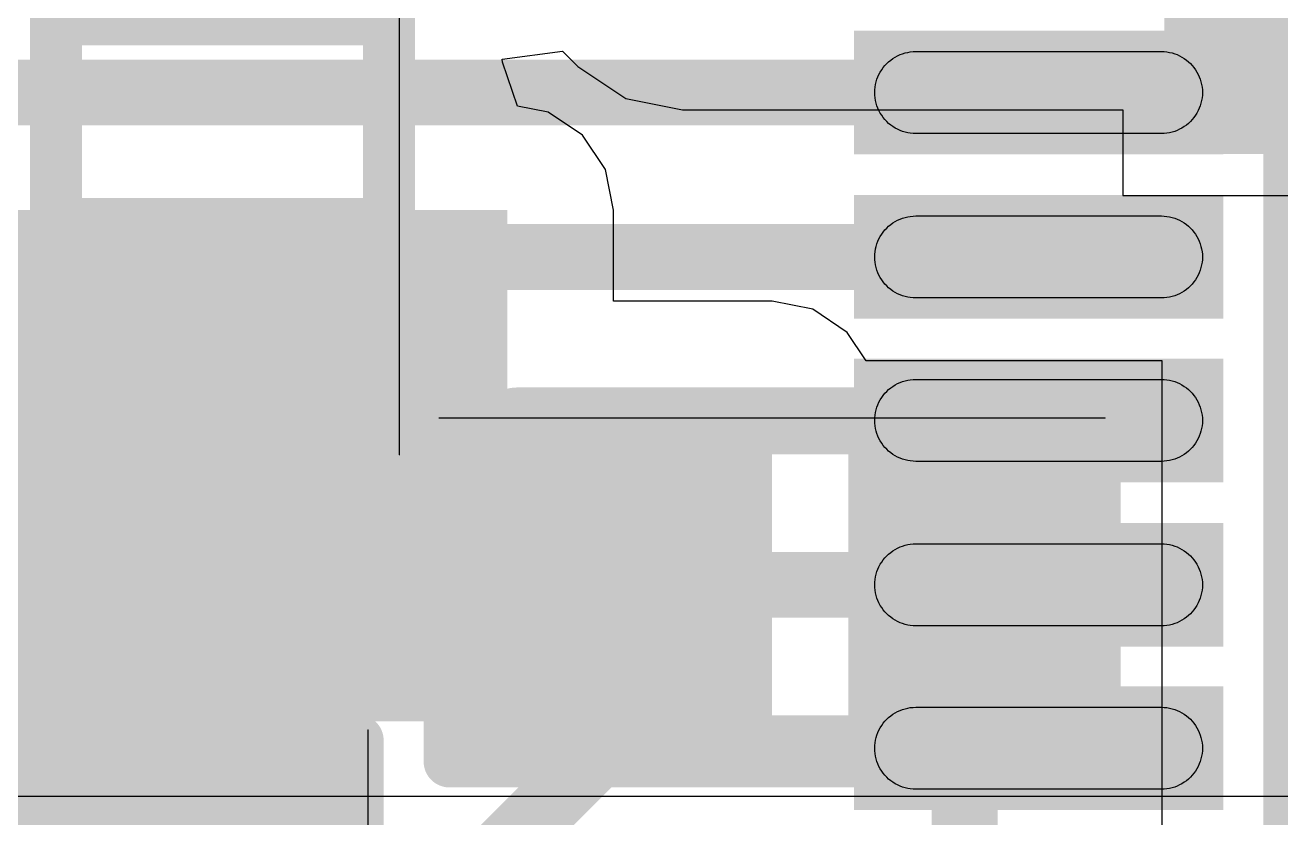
# Model space of a CAD drawing. Header units: inches. Extents: x 0 to 208, y 0 to 213.
# Drawn here: x 4.9383 to 5.059, y 3.2934 to 3.3695 of the extents above; entities that cross this region are included whole.
import ezdxf

# ---------------------------------------------------------------- set-up
doc = ezdxf.new("R2010")
doc.units = ezdxf.units.IN
doc.header["$MEASUREMENT"] = 0
for name, color, linetype in [('Bottom Layer', 5, 'Continuous'), ('Bottom Overlay', 54, 'Continuous'), ('Bottom Paste', 16, 'Continuous'), ('Bottom Solder', 6, 'Continuous'), ('L2_GND1', 16, 'Continuous'), ('Top Layer', 1, 'Continuous'), ('Top Overlay', 2, 'Continuous'), ('Top Paste', 8, 'Continuous'), ('Top Solder', 216, 'Continuous')]:
    doc.layers.add(name, color=color, linetype=linetype)

# ---------------------------------------------------------------- blocks, each defined once
blk = doc.blocks.new('WQFN_40_EP_5X5__B_404')
at = {"layer": 'Bottom Layer'}
for points in [[(-0.01184, -0.08265), (-0.00396, -0.08265), (-0.00396, -0.11415), (-0.01184, -0.11415)], [(0.00396, -0.08265), (0.01184, -0.08265), (0.01184, -0.11415), (0.00396, -0.11415)], [(0.01966, -0.08265), (0.02754, -0.08265), (0.02754, -0.11415), (0.01966, -0.11415)], [(0.03546, -0.08265), (0.04334, -0.08265), (0.04334, -0.11415), (0.03546, -0.11415)], [(0.05116, -0.08265), (0.05904, -0.08265), (0.05904, -0.11415), (0.05116, -0.11415)]]:
    blk.add_hatch(color=5, dxfattribs=at).paths.add_polyline_path(points)
at = {"layer": 'Bottom Solder'}
for points in [[(-0.0768, 0.0768), (0.0768, 0.0768), (0.0768, -0.0768), (-0.0768, -0.0768)], [(-0.01384, -0.08065), (-0.00196, -0.08065), (-0.00196, -0.11615), (-0.01384, -0.11615)], [(0.00196, -0.08065), (0.01384, -0.08065), (0.01384, -0.11615), (0.00196, -0.11615)], [(0.01766, -0.08065), (0.02954, -0.08065), (0.02954, -0.11615), (0.01766, -0.11615)], [(0.03346, -0.08065), (0.04534, -0.08065), (0.04534, -0.11615), (0.03346, -0.11615)], [(0.04916, -0.08065), (0.06104, -0.08065), (0.06104, -0.11615), (0.04916, -0.11615)]]:
    blk.add_hatch(color=6, dxfattribs=at).paths.add_polyline_path(points)
at = {"layer": 'Bottom Paste'}
for p, q in [((-0.01009, -0.08332), (-0.00987, -0.08318)), ((-0.00987, -0.08318), (-0.00964, -0.08306)), ((-0.00964, -0.08306), (-0.00941, -0.08295)), ((-0.00941, -0.08295), (-0.00917, -0.08286)), ((-0.00917, -0.08286), (-0.00892, -0.08279)), ((-0.00892, -0.08279), (-0.00867, -0.08273)), ((-0.00867, -0.08273), (-0.00841, -0.08269)), ((-0.00841, -0.08269), (-0.00816, -0.08266)), ((-0.00816, -0.08266), (-0.0079, -0.08265)), ((-0.0079, -0.08265), (-0.00764, -0.08266)), ((-0.00764, -0.08266), (-0.00739, -0.08269)), ((-0.00739, -0.08269), (-0.00713, -0.08273)), ((-0.00713, -0.08273), (-0.00688, -0.08279)), ((-0.00688, -0.08279), (-0.00663, -0.08286)), ((-0.00663, -0.08286), (-0.00639, -0.08295)), ((-0.00639, -0.08295), (-0.00616, -0.08306)), ((-0.00616, -0.08306), (-0.00593, -0.08318)), ((-0.00593, -0.08318), (-0.00571, -0.08332)), ((0.00571, -0.08332), (0.00593, -0.08318)), ((0.00593, -0.08318), (0.00616, -0.08306)), ((0.00616, -0.08306), (0.00639, -0.08295)), ((0.00639, -0.08295), (0.00663, -0.08286)), ((0.00663, -0.08286), (0.00688, -0.08279)), ((0.00688, -0.08279), (0.00713, -0.08273)), ((0.00713, -0.08273), (0.00739, -0.08269)), ((0.00739, -0.08269), (0.00764, -0.08266)), ((0.00764, -0.08266), (0.0079, -0.08265)), ((0.0079, -0.08265), (0.00816, -0.08266)), ((0.00816, -0.08266), (0.00841, -0.08269)), ((0.00841, -0.08269), (0.00867, -0.08273)), ((0.00867, -0.08273), (0.00892, -0.08279)), ((0.00892, -0.08279), (0.00917, -0.08286)), ((0.00917, -0.08286), (0.00941, -0.08295)), ((0.00941, -0.08295), (0.00964, -0.08306)), ((0.00964, -0.08306), (0.00987, -0.08318)), ((0.00987, -0.08318), (0.01009, -0.08332)), ((0.02141, -0.08332), (0.02163, -0.08318)), ((0.02163, -0.08318), (0.02186, -0.08306)), ((0.02186, -0.08306), (0.02209, -0.08295)), ((0.02209, -0.08295), (0.02233, -0.08286)), ((0.02233, -0.08286), (0.02258, -0.08279)), ((0.02258, -0.08279), (0.02283, -0.08273)), ((0.02283, -0.08273), (0.02309, -0.08269)), ((0.02309, -0.08269), (0.02334, -0.08266)), ((0.02334, -0.08266), (0.0236, -0.08265)), ((0.0236, -0.08265), (0.02386, -0.08266)), ((0.02386, -0.08266), (0.02411, -0.08269)), ((0.02411, -0.08269), (0.02437, -0.08273)), ((0.02437, -0.08273), (0.02462, -0.08279)), ((0.02462, -0.08279), (0.02487, -0.08286)), ((0.02487, -0.08286), (0.02511, -0.08295)), ((0.02511, -0.08295), (0.02534, -0.08306)), ((0.02534, -0.08306), (0.02557, -0.08318)), ((0.02557, -0.08318), (0.02579, -0.08332)), ((0.03721, -0.08332), (0.03743, -0.08318)), ((0.03743, -0.08318), (0.03766, -0.08306)), ((0.03766, -0.08306), (0.03789, -0.08295)), ((0.03789, -0.08295), (0.03813, -0.08286)), ((0.03813, -0.08286), (0.03838, -0.08279)), ((0.03838, -0.08279), (0.03863, -0.08273)), ((0.03863, -0.08273), (0.03889, -0.08269)), ((0.03889, -0.08269), (0.03914, -0.08266)), ((0.03914, -0.08266), (0.0394, -0.08265)), ((0.0394, -0.08265), (0.03966, -0.08266)), ((0.03966, -0.08266), (0.03991, -0.08269)), ((0.03991, -0.08269), (0.04017, -0.08273)), ((0.04017, -0.08273), (0.04042, -0.08279)), ((0.04042, -0.08279), (0.04067, -0.08286)), ((0.04067, -0.08286), (0.04091, -0.08295)), ((0.04091, -0.08295), (0.04114, -0.08306)), ((0.04114, -0.08306), (0.04137, -0.08318)), ((0.04137, -0.08318), (0.04159, -0.08332)), ((0.05291, -0.08332), (0.05313, -0.08318)), ((0.05313, -0.08318), (0.05336, -0.08306)), ((0.05336, -0.08306), (0.05359, -0.08295)), ((0.05359, -0.08295), (0.05383, -0.08286)), ((0.05383, -0.08286), (0.05408, -0.08279)), ((0.05408, -0.08279), (0.05433, -0.08273)), ((0.05433, -0.08273), (0.05459, -0.08269)), ((0.05459, -0.08269), (0.05484, -0.08266)), ((0.05484, -0.08266), (0.0551, -0.08265)), ((0.0551, -0.08265), (0.05536, -0.08266)), ((0.05536, -0.08266), (0.05561, -0.08269)), ((0.05561, -0.08269), (0.05587, -0.08273)), ((0.05587, -0.08273), (0.05612, -0.08279)), ((0.05612, -0.08279), (0.05637, -0.08286)), ((0.05637, -0.08286), (0.05661, -0.08295)), ((0.05661, -0.08295), (0.05684, -0.08306)), ((0.05684, -0.08306), (0.05707, -0.08318)), ((0.05707, -0.08318), (0.05729, -0.08332)), ((-0.01131, -0.08462), (-0.01117, -0.0844)), ((-0.01117, -0.0844), (-0.01102, -0.08419)), ((-0.01102, -0.08419), (-0.01086, -0.08399)), ((-0.01086, -0.08399), (-0.01068, -0.08381)), ((-0.01068, -0.08381), (-0.0105, -0.08363)), ((-0.0105, -0.08363), (-0.0103, -0.08347)), ((-0.0103, -0.08347), (-0.01009, -0.08332)), ((-0.00571, -0.08332), (-0.0055, -0.08347)), ((-0.0055, -0.08347), (-0.0053, -0.08363)), ((-0.0053, -0.08363), (-0.00512, -0.08381)), ((-0.00512, -0.08381), (-0.00494, -0.08399)), ((-0.00494, -0.08399), (-0.00478, -0.08419)), ((-0.00478, -0.08419), (-0.00463, -0.0844)), ((-0.00463, -0.0844), (-0.00449, -0.08462)), ((0.00449, -0.08462), (0.00463, -0.0844)), ((0.00463, -0.0844), (0.00478, -0.08419)), ((0.00478, -0.08419), (0.00494, -0.08399)), ((0.00494, -0.08399), (0.00512, -0.08381)), ((0.00512, -0.08381), (0.0053, -0.08363)), ((0.0053, -0.08363), (0.0055, -0.08347)), ((0.0055, -0.08347), (0.00571, -0.08332)), ((0.01009, -0.08332), (0.0103, -0.08347)), ((0.0103, -0.08347), (0.0105, -0.08363)), ((0.0105, -0.08363), (0.01068, -0.08381)), ((0.01068, -0.08381), (0.01086, -0.08399)), ((0.01086, -0.08399), (0.01102, -0.08419)), ((0.01102, -0.08419), (0.01117, -0.0844)), ((0.01117, -0.0844), (0.01131, -0.08462)), ((0.02019, -0.08462), (0.02033, -0.0844)), ((0.02033, -0.0844), (0.02048, -0.08419)), ((0.02048, -0.08419), (0.02064, -0.08399)), ((0.02064, -0.08399), (0.02082, -0.08381)), ((0.02082, -0.08381), (0.021, -0.08363)), ((0.021, -0.08363), (0.0212, -0.08347)), ((0.0212, -0.08347), (0.02141, -0.08332)), ((0.02579, -0.08332), (0.026, -0.08347)), ((0.026, -0.08347), (0.0262, -0.08363)), ((0.0262, -0.08363), (0.02638, -0.08381)), ((0.02638, -0.08381), (0.02656, -0.08399)), ((0.02656, -0.08399), (0.02672, -0.08419)), ((0.02672, -0.08419), (0.02687, -0.0844)), ((0.02687, -0.0844), (0.02701, -0.08462)), ((0.03599, -0.08462), (0.03613, -0.0844)), ((0.03613, -0.0844), (0.03628, -0.08419)), ((0.03628, -0.08419), (0.03644, -0.08399)), ((0.03644, -0.08399), (0.03662, -0.08381)), ((0.03662, -0.08381), (0.0368, -0.08363)), ((0.0368, -0.08363), (0.037, -0.08347)), ((0.037, -0.08347), (0.03721, -0.08332)), ((0.04159, -0.08332), (0.0418, -0.08347)), ((0.0418, -0.08347), (0.042, -0.08363)), ((0.042, -0.08363), (0.04218, -0.08381)), ((0.04218, -0.08381), (0.04236, -0.08399)), ((0.04236, -0.08399), (0.04252, -0.08419)), ((0.04252, -0.08419), (0.04267, -0.0844)), ((0.04267, -0.0844), (0.04281, -0.08462)), ((0.05169, -0.08462), (0.05183, -0.0844)), ((0.05183, -0.0844), (0.05198, -0.08419)), ((0.05198, -0.08419), (0.05214, -0.08399)), ((0.05214, -0.08399), (0.05232, -0.08381)), ((0.05232, -0.08381), (0.0525, -0.08363)), ((0.0525, -0.08363), (0.0527, -0.08347)), ((0.0527, -0.08347), (0.05291, -0.08332)), ((0.05729, -0.08332), (0.0575, -0.08347)), ((0.0575, -0.08347), (0.0577, -0.08363)), ((0.0577, -0.08363), (0.05788, -0.08381)), ((0.05788, -0.08381), (0.05806, -0.08399)), ((0.05806, -0.08399), (0.05822, -0.08419)), ((0.05822, -0.08419), (0.05837, -0.0844)), ((0.05837, -0.0844), (0.05851, -0.08462)), ((-0.01176, -0.08582), (-0.0117, -0.08557)), ((-0.0117, -0.08557), (-0.01163, -0.08532)), ((-0.01163, -0.08532), (-0.01154, -0.08508)), ((-0.01154, -0.08508), (-0.01143, -0.08485)), ((-0.01143, -0.08485), (-0.01131, -0.08462)), ((-0.00449, -0.08462), (-0.00437, -0.08485)), ((-0.00437, -0.08485), (-0.00426, -0.08508)), ((-0.00426, -0.08508), (-0.00417, -0.08532)), ((-0.00417, -0.08532), (-0.0041, -0.08557)), ((-0.0041, -0.08557), (-0.00404, -0.08582)), ((0.00404, -0.08582), (0.0041, -0.08557)), ((0.0041, -0.08557), (0.00417, -0.08532)), ((0.00417, -0.08532), (0.00426, -0.08508)), ((0.00426, -0.08508), (0.00437, -0.08485)), ((0.00437, -0.08485), (0.00449, -0.08462)), ((0.01131, -0.08462), (0.01143, -0.08485)), ((0.01143, -0.08485), (0.01154, -0.08508)), ((0.01154, -0.08508), (0.01163, -0.08532)), ((0.01163, -0.08532), (0.0117, -0.08557)), ((0.0117, -0.08557), (0.01176, -0.08582)), ((0.01974, -0.08582), (0.0198, -0.08557)), ((0.0198, -0.08557), (0.01987, -0.08532)), ((0.01987, -0.08532), (0.01996, -0.08508)), ((0.01996, -0.08508), (0.02007, -0.08485)), ((0.02007, -0.08485), (0.02019, -0.08462)), ((0.02701, -0.08462), (0.02713, -0.08485)), ((0.02713, -0.08485), (0.02724, -0.08508)), ((0.02724, -0.08508), (0.02733, -0.08532)), ((0.02733, -0.08532), (0.0274, -0.08557)), ((0.0274, -0.08557), (0.02746, -0.08582)), ((0.03554, -0.08582), (0.0356, -0.08557)), ((0.0356, -0.08557), (0.03567, -0.08532)), ((0.03567, -0.08532), (0.03576, -0.08508)), ((0.03576, -0.08508), (0.03587, -0.08485)), ((0.03587, -0.08485), (0.03599, -0.08462)), ((0.04281, -0.08462), (0.04293, -0.08485)), ((0.04293, -0.08485), (0.04304, -0.08508)), ((0.04304, -0.08508), (0.04313, -0.08532)), ((0.04313, -0.08532), (0.0432, -0.08557)), ((0.0432, -0.08557), (0.04326, -0.08582)), ((0.05124, -0.08582), (0.0513, -0.08557)), ((0.0513, -0.08557), (0.05137, -0.08532)), ((0.05137, -0.08532), (0.05146, -0.08508)), ((0.05146, -0.08508), (0.05157, -0.08485)), ((0.05157, -0.08485), (0.05169, -0.08462)), ((0.05851, -0.08462), (0.05863, -0.08485)), ((0.05863, -0.08485), (0.05874, -0.08508)), ((0.05874, -0.08508), (0.05883, -0.08532)), ((0.05883, -0.08532), (0.0589, -0.08557)), ((0.0589, -0.08557), (0.05896, -0.08582)), ((-0.01184, -0.08659), (-0.01183, -0.08633)), ((-0.01184, -0.11021), (-0.01184, -0.08659)), ((-0.01183, -0.08633), (-0.0118, -0.08607)), ((-0.0118, -0.08607), (-0.01176, -0.08582)), ((-0.00404, -0.08582), (-0.004, -0.08607)), ((-0.004, -0.08607), (-0.004, -0.08607)), ((-0.004, -0.08607), (-0.00397, -0.08633)), ((-0.00397, -0.08633), (-0.00396, -0.08659)), ((-0.00396, -0.08659), (-0.00396, -0.11021)), ((0.00396, -0.08659), (0.00397, -0.08633)), ((0.00396, -0.11021), (0.00396, -0.08659)), ((0.00397, -0.08633), (0.004, -0.08607)), ((0.004, -0.08607), (0.00404, -0.08582)), ((0.01176, -0.08582), (0.0118, -0.08607)), ((0.0118, -0.08607), (0.01183, -0.08633)), ((0.01183, -0.08633), (0.01184, -0.08659)), ((0.01184, -0.08659), (0.01184, -0.11021)), ((0.01966, -0.08659), (0.01967, -0.08633)), ((0.01966, -0.11021), (0.01966, -0.08659)), ((0.01967, -0.08633), (0.0197, -0.08607)), ((0.0197, -0.08607), (0.01974, -0.08582)), ((0.02746, -0.08582), (0.0275, -0.08607)), ((0.0275, -0.08607), (0.0275, -0.08607)), ((0.0275, -0.08607), (0.02753, -0.08633)), ((0.02753, -0.08633), (0.02754, -0.08659)), ((0.02754, -0.08659), (0.02754, -0.11021)), ((0.03546, -0.08659), (0.03547, -0.08633)), ((0.03546, -0.11021), (0.03546, -0.08659)), ((0.03547, -0.08633), (0.0355, -0.08607)), ((0.0355, -0.08607), (0.03554, -0.08582)), ((0.04326, -0.08582), (0.0433, -0.08607)), ((0.0433, -0.08607), (0.04333, -0.08633)), ((0.04333, -0.08633), (0.04334, -0.08659)), ((0.04334, -0.08659), (0.04334, -0.11021)), ((0.05116, -0.08659), (0.05117, -0.08633)), ((0.05116, -0.11021), (0.05116, -0.08659)), ((0.05117, -0.08633), (0.0512, -0.08607)), ((0.0512, -0.08607), (0.05124, -0.08582)), ((0.05896, -0.08582), (0.059, -0.08607)), ((0.059, -0.08607), (0.059, -0.08607)), ((0.059, -0.08607), (0.05903, -0.08633)), ((0.05903, -0.08633), (0.05904, -0.08659)), ((0.05904, -0.08659), (0.05904, -0.11021)), ((-0.01183, -0.11047), (-0.01184, -0.11021)), ((-0.0118, -0.11073), (-0.01183, -0.11047)), ((-0.01176, -0.11098), (-0.0118, -0.11073)), ((-0.0117, -0.11123), (-0.01176, -0.11098)), ((-0.00404, -0.11098), (-0.0041, -0.11123)), ((-0.004, -0.11073), (-0.00404, -0.11098)), ((-0.00397, -0.11047), (-0.004, -0.11073)), ((-0.00396, -0.11021), (-0.00397, -0.11047)), ((0.00397, -0.11047), (0.00396, -0.11021)), ((0.004, -0.11073), (0.00397, -0.11047)), ((0.00404, -0.11098), (0.004, -0.11073)), ((0.0041, -0.11123), (0.00404, -0.11098)), ((0.01176, -0.11098), (0.0117, -0.11123)), ((0.0118, -0.11073), (0.01176, -0.11098)), ((0.01183, -0.11047), (0.0118, -0.11073)), ((0.01184, -0.11021), (0.01183, -0.11047)), ((0.01183, -0.11047), (0.01183, -0.11047)), ((0.01967, -0.11047), (0.01966, -0.11021)), ((0.0197, -0.11073), (0.01967, -0.11047)), ((0.01974, -0.11098), (0.0197, -0.11073)), ((0.0198, -0.11123), (0.01974, -0.11098)), ((0.02746, -0.11098), (0.0274, -0.11123)), ((0.0275, -0.11073), (0.02746, -0.11098)), ((0.02753, -0.11047), (0.0275, -0.11073)), ((0.02754, -0.11021), (0.02753, -0.11047)), ((0.03547, -0.11047), (0.03546, -0.11021)), ((0.0355, -0.11073), (0.03547, -0.11047)), ((0.03554, -0.11098), (0.0355, -0.11073)), ((0.0356, -0.11123), (0.03554, -0.11098)), ((0.04326, -0.11098), (0.0432, -0.11123)), ((0.0433, -0.11073), (0.04326, -0.11098)), ((0.04333, -0.11047), (0.0433, -0.11073)), ((0.04334, -0.11021), (0.04333, -0.11047)), ((0.04333, -0.11047), (0.04333, -0.11047)), ((0.05117, -0.11047), (0.05116, -0.11021)), ((0.0512, -0.11073), (0.05117, -0.11047)), ((0.05124, -0.11098), (0.0512, -0.11073)), ((0.0513, -0.11123), (0.05124, -0.11098)), ((0.05896, -0.11098), (0.0589, -0.11123)), ((0.059, -0.11073), (0.05896, -0.11098)), ((0.05903, -0.11047), (0.059, -0.11073)), ((0.05904, -0.11021), (0.05903, -0.11047)), ((-0.01163, -0.11148), (-0.0117, -0.11123)), ((-0.01154, -0.11172), (-0.01163, -0.11148)), ((-0.01143, -0.11195), (-0.01154, -0.11172)), ((-0.01131, -0.11218), (-0.01143, -0.11195)), ((-0.01117, -0.1124), (-0.01131, -0.11218)), ((-0.00449, -0.11218), (-0.00463, -0.1124)), ((-0.00437, -0.11195), (-0.00449, -0.11218)), ((-0.00426, -0.11172), (-0.00437, -0.11195)), ((-0.00417, -0.11148), (-0.00426, -0.11172)), ((-0.0041, -0.11123), (-0.00417, -0.11148)), ((0.00417, -0.11148), (0.0041, -0.11123)), ((0.00426, -0.11172), (0.00417, -0.11148)), ((0.00437, -0.11195), (0.00426, -0.11172)), ((0.00449, -0.11218), (0.00437, -0.11195)), ((0.00463, -0.1124), (0.00449, -0.11218)), ((0.01131, -0.11218), (0.01117, -0.1124)), ((0.01143, -0.11195), (0.01131, -0.11218)), ((0.01154, -0.11172), (0.01143, -0.11195)), ((0.01163, -0.11148), (0.01154, -0.11172)), ((0.0117, -0.11123), (0.01163, -0.11148)), ((0.01987, -0.11148), (0.0198, -0.11123)), ((0.01996, -0.11172), (0.01987, -0.11148)), ((0.02007, -0.11195), (0.01996, -0.11172)), ((0.02019, -0.11218), (0.02007, -0.11195)), ((0.02033, -0.1124), (0.02019, -0.11218)), ((0.02701, -0.11218), (0.02687, -0.1124)), ((0.02713, -0.11195), (0.02701, -0.11218)), ((0.02724, -0.11172), (0.02713, -0.11195)), ((0.02733, -0.11148), (0.02724, -0.11172)), ((0.0274, -0.11123), (0.02733, -0.11148)), ((0.03567, -0.11148), (0.0356, -0.11123)), ((0.03576, -0.11172), (0.03567, -0.11148)), ((0.03587, -0.11195), (0.03576, -0.11172)), ((0.03599, -0.11218), (0.03587, -0.11195)), ((0.03613, -0.1124), (0.03599, -0.11218)), ((0.04281, -0.11218), (0.04267, -0.1124)), ((0.04293, -0.11195), (0.04281, -0.11218)), ((0.04304, -0.11172), (0.04293, -0.11195)), ((0.04313, -0.11148), (0.04304, -0.11172)), ((0.0432, -0.11123), (0.04313, -0.11148)), ((0.05137, -0.11148), (0.0513, -0.11123)), ((0.05146, -0.11172), (0.05137, -0.11148)), ((0.05157, -0.11195), (0.05146, -0.11172)), ((0.05169, -0.11218), (0.05157, -0.11195)), ((0.05183, -0.1124), (0.05169, -0.11218)), ((0.05851, -0.11218), (0.05837, -0.1124)), ((0.05863, -0.11195), (0.05851, -0.11218)), ((0.05874, -0.11172), (0.05863, -0.11195)), ((0.05883, -0.11148), (0.05874, -0.11172)), ((0.0589, -0.11123), (0.05883, -0.11148)), ((-0.01102, -0.11261), (-0.01117, -0.1124)), ((-0.01086, -0.11281), (-0.01102, -0.11261)), ((-0.01068, -0.11299), (-0.01086, -0.11281)), ((-0.0105, -0.11317), (-0.01068, -0.11299)), ((-0.0103, -0.11333), (-0.0105, -0.11317)), ((-0.01009, -0.11348), (-0.0103, -0.11333)), ((-0.0055, -0.11333), (-0.00571, -0.11348)), ((-0.0053, -0.11317), (-0.0055, -0.11333)), ((-0.00512, -0.11299), (-0.0053, -0.11317)), ((-0.00494, -0.11281), (-0.00512, -0.11299)), ((-0.00478, -0.11261), (-0.00494, -0.11281)), ((-0.00463, -0.1124), (-0.00478, -0.11261)), ((0.00478, -0.11261), (0.00463, -0.1124)), ((0.00494, -0.11281), (0.00478, -0.11261)), ((0.00512, -0.11299), (0.00494, -0.11281)), ((0.0053, -0.11317), (0.00512, -0.11299)), ((0.0055, -0.11333), (0.0053, -0.11317)), ((0.00571, -0.11348), (0.0055, -0.11333)), ((0.0103, -0.11333), (0.01009, -0.11348)), ((0.0105, -0.11317), (0.0103, -0.11333)), ((0.01068, -0.11299), (0.0105, -0.11317)), ((0.01086, -0.11281), (0.01068, -0.11299)), ((0.01102, -0.11261), (0.01086, -0.11281)), ((0.01117, -0.1124), (0.01102, -0.11261)), ((0.02048, -0.11261), (0.02033, -0.1124)), ((0.02064, -0.11281), (0.02048, -0.11261)), ((0.02082, -0.11299), (0.02064, -0.11281)), ((0.021, -0.11317), (0.02082, -0.11299)), ((0.0212, -0.11333), (0.021, -0.11317)), ((0.02141, -0.11348), (0.0212, -0.11333)), ((0.026, -0.11333), (0.02579, -0.11348)), ((0.0262, -0.11317), (0.026, -0.11333)), ((0.02638, -0.11299), (0.0262, -0.11317)), ((0.02656, -0.11281), (0.02638, -0.11299)), ((0.02672, -0.11261), (0.02656, -0.11281)), ((0.02687, -0.1124), (0.02672, -0.11261)), ((0.03628, -0.11261), (0.03613, -0.1124)), ((0.03644, -0.11281), (0.03628, -0.11261)), ((0.03662, -0.11299), (0.03644, -0.11281)), ((0.0368, -0.11317), (0.03662, -0.11299)), ((0.037, -0.11333), (0.0368, -0.11317)), ((0.03721, -0.11348), (0.037, -0.11333)), ((0.0418, -0.11333), (0.04159, -0.11348)), ((0.042, -0.11317), (0.0418, -0.11333)), ((0.04218, -0.11299), (0.042, -0.11317)), ((0.04236, -0.11281), (0.04218, -0.11299)), ((0.04252, -0.11261), (0.04236, -0.11281)), ((0.04267, -0.1124), (0.04252, -0.11261)), ((0.05198, -0.11261), (0.05183, -0.1124)), ((0.05214, -0.11281), (0.05198, -0.11261)), ((0.05232, -0.11299), (0.05214, -0.11281)), ((0.0525, -0.11317), (0.05232, -0.11299)), ((0.0527, -0.11333), (0.0525, -0.11317)), ((0.05291, -0.11348), (0.0527, -0.11333)), ((0.0575, -0.11333), (0.05729, -0.11348)), ((0.0577, -0.11317), (0.0575, -0.11333)), ((0.05788, -0.11299), (0.0577, -0.11317)), ((0.05806, -0.11281), (0.05788, -0.11299)), ((0.05822, -0.11261), (0.05806, -0.11281)), ((0.05837, -0.1124), (0.05822, -0.11261)), ((-0.00987, -0.11362), (-0.01009, -0.11348)), ((-0.00964, -0.11374), (-0.00987, -0.11362)), ((-0.00941, -0.11385), (-0.00964, -0.11374)), ((-0.00917, -0.11394), (-0.00941, -0.11385)), ((-0.00892, -0.11401), (-0.00917, -0.11394)), ((-0.00867, -0.11407), (-0.00892, -0.11401)), ((-0.00841, -0.11411), (-0.00867, -0.11407)), ((-0.00816, -0.11414), (-0.00841, -0.11411)), ((-0.0079, -0.11415), (-0.00816, -0.11414)), ((-0.00764, -0.11414), (-0.0079, -0.11415)), ((-0.00739, -0.11411), (-0.00764, -0.11414)), ((-0.00713, -0.11407), (-0.00739, -0.11411)), ((-0.00688, -0.11401), (-0.00713, -0.11407)), ((-0.00663, -0.11394), (-0.00688, -0.11401)), ((-0.00639, -0.11385), (-0.00663, -0.11394)), ((-0.00616, -0.11374), (-0.00639, -0.11385)), ((-0.00593, -0.11362), (-0.00616, -0.11374)), ((-0.00571, -0.11348), (-0.00593, -0.11362)), ((0.00593, -0.11362), (0.00571, -0.11348)), ((0.00616, -0.11374), (0.00593, -0.11362)), ((0.00639, -0.11385), (0.00616, -0.11374)), ((0.00663, -0.11394), (0.00639, -0.11385)), ((0.00688, -0.11401), (0.00663, -0.11394)), ((0.00713, -0.11407), (0.00688, -0.11401)), ((0.00739, -0.11411), (0.00713, -0.11407)), ((0.00764, -0.11414), (0.00739, -0.11411)), ((0.0079, -0.11415), (0.00764, -0.11414)), ((0.00816, -0.11414), (0.0079, -0.11415)), ((0.00841, -0.11411), (0.00816, -0.11414)), ((0.00867, -0.11407), (0.00841, -0.11411)), ((0.00892, -0.11401), (0.00867, -0.11407)), ((0.00917, -0.11394), (0.00892, -0.11401)), ((0.00941, -0.11385), (0.00917, -0.11394)), ((0.00964, -0.11374), (0.00941, -0.11385)), ((0.00987, -0.11362), (0.00964, -0.11374)), ((0.01009, -0.11348), (0.00987, -0.11362)), ((0.02163, -0.11362), (0.02141, -0.11348)), ((0.02186, -0.11374), (0.02163, -0.11362)), ((0.02209, -0.11385), (0.02186, -0.11374)), ((0.02233, -0.11394), (0.02209, -0.11385)), ((0.02258, -0.11401), (0.02233, -0.11394)), ((0.02283, -0.11407), (0.02258, -0.11401)), ((0.02309, -0.11411), (0.02283, -0.11407)), ((0.02334, -0.11414), (0.02309, -0.11411)), ((0.0236, -0.11415), (0.02334, -0.11414)), ((0.02386, -0.11414), (0.0236, -0.11415)), ((0.02411, -0.11411), (0.02386, -0.11414)), ((0.02437, -0.11407), (0.02411, -0.11411)), ((0.02462, -0.11401), (0.02437, -0.11407)), ((0.02487, -0.11394), (0.02462, -0.11401)), ((0.02511, -0.11385), (0.02487, -0.11394)), ((0.02534, -0.11374), (0.02511, -0.11385)), ((0.02557, -0.11362), (0.02534, -0.11374)), ((0.02579, -0.11348), (0.02557, -0.11362)), ((0.03743, -0.11362), (0.03721, -0.11348)), ((0.03766, -0.11374), (0.03743, -0.11362)), ((0.03789, -0.11385), (0.03766, -0.11374)), ((0.03813, -0.11394), (0.03789, -0.11385)), ((0.03838, -0.11401), (0.03813, -0.11394)), ((0.03863, -0.11407), (0.03838, -0.11401)), ((0.03889, -0.11411), (0.03863, -0.11407)), ((0.03914, -0.11414), (0.03889, -0.11411)), ((0.0394, -0.11415), (0.03914, -0.11414)), ((0.03966, -0.11414), (0.0394, -0.11415)), ((0.03991, -0.11411), (0.03966, -0.11414)), ((0.04017, -0.11407), (0.03991, -0.11411)), ((0.04042, -0.11401), (0.04017, -0.11407)), ((0.04067, -0.11394), (0.04042, -0.11401)), ((0.04091, -0.11385), (0.04067, -0.11394)), ((0.04114, -0.11374), (0.04091, -0.11385)), ((0.04137, -0.11362), (0.04114, -0.11374)), ((0.04159, -0.11348), (0.04137, -0.11362)), ((0.05313, -0.11362), (0.05291, -0.11348)), ((0.05336, -0.11374), (0.05313, -0.11362)), ((0.05359, -0.11385), (0.05336, -0.11374)), ((0.05383, -0.11394), (0.05359, -0.11385)), ((0.05408, -0.11401), (0.05383, -0.11394)), ((0.05433, -0.11407), (0.05408, -0.11401)), ((0.05459, -0.11411), (0.05433, -0.11407)), ((0.05484, -0.11414), (0.05459, -0.11411)), ((0.0551, -0.11415), (0.05484, -0.11414)), ((0.05536, -0.11414), (0.0551, -0.11415)), ((0.05561, -0.11411), (0.05536, -0.11414)), ((0.05587, -0.11407), (0.05561, -0.11411)), ((0.05612, -0.11401), (0.05587, -0.11407)), ((0.05637, -0.11394), (0.05612, -0.11401)), ((0.05661, -0.11385), (0.05637, -0.11394)), ((0.05684, -0.11374), (0.05661, -0.11385)), ((0.05707, -0.11362), (0.05684, -0.11374)), ((0.05729, -0.11348), (0.05707, -0.11362))]:
    blk.add_line(p, q, dxfattribs=at)
blk = doc.blocks.new('RES_0402_B_425')
at = {"layer": 'Bottom Layer'}
for points in [[(-0.0095, 0.0125), (-0.0095, -0.0125), (-0.0275, -0.0125), (-0.0275, 0.0125)], [(0.0275, 0.0125), (0.0275, -0.0125), (0.0095, -0.0125), (0.0095, 0.0125)]]:
    blk.add_hatch(color=5, dxfattribs=at).paths.add_polyline_path(points)
at = {"layer": 'Bottom Paste'}
for points in [[(-0.0095, 0.0125), (-0.0095, -0.0125), (-0.0275, -0.0125), (-0.0275, 0.0125)], [(0.0275, 0.0125), (0.0275, -0.0125), (0.0095, -0.0125), (0.0095, 0.0125)]]:
    blk.add_hatch(color=16, dxfattribs=at).paths.add_polyline_path(points)
at = {"layer": 'Bottom Solder'}
for points in [[(-0.00733, 0.01466), (-0.00733, -0.01467), (-0.02966, -0.01467), (-0.02966, 0.01466)], [(0.02967, 0.01466), (0.02967, -0.01467), (0.00734, -0.01467), (0.00734, 0.01466)]]:
    blk.add_hatch(color=6, dxfattribs=at).paths.add_polyline_path(points)
at = {"layer": 'Bottom Overlay'}
for points in [[(-0.031, -0.016, 0.005, 0.005, 0), (-0.031, 0.016, 0.005, 0.005, 0)], [(0.031, 0.016, 0.005, 0.005, 0), (-0.031, 0.016, 0.005, 0.005, 0)], [(0.031, -0.016, 0.005, 0.005, 0), (0.031, 0.016, 0.005, 0.005, 0)], [(0.032, 0.017, 0.000127, 0.000127, 0), (-0.032, 0.017, 0.000127, 0.000127, 0)], [(0.031, -0.016, 0.005, 0.005, 0), (-0.031, -0.016, 0.005, 0.005, 0)]]:
    blk.add_lwpolyline(points, format="xyseb", dxfattribs=at)
for points in [[(-0.03225, 0.016, 0.0025, 0.0025, 1), (-0.02975, 0.016, 0.0025, 0.0025, 1)], [(-0.03225, 0.016, 0.0025, 0.0025, 1), (-0.02975, 0.016, 0.0025, 0.0025, 1)], [(0.02975, 0.016, 0.0025, 0.0025, 1), (0.03225, 0.016, 0.0025, 0.0025, 1)], [(0.02975, 0.016, 0.0025, 0.0025, 1), (0.03225, 0.016, 0.0025, 0.0025, 1)], [(-0.03203, 0.017, 0.0000635, 0.0000635, 1), (-0.03197, 0.017, 0.0000635, 0.0000635, 1)], [(0.03197, 0.017, 0.0000635, 0.0000635, 1), (0.03203, 0.017, 0.0000635, 0.0000635, 1)], [(-0.03225, -0.016, 0.0025, 0.0025, 1), (-0.02975, -0.016, 0.0025, 0.0025, 1)], [(-0.03225, -0.016, 0.0025, 0.0025, 1), (-0.02975, -0.016, 0.0025, 0.0025, 1)], [(0.02975, -0.016, 0.0025, 0.0025, 1), (0.03225, -0.016, 0.0025, 0.0025, 1)], [(0.02975, -0.016, 0.0025, 0.0025, 1), (0.03225, -0.016, 0.0025, 0.0025, 1)]]:
    blk.add_lwpolyline(points, format="xyseb", close=True, dxfattribs=at)
blk = doc.blocks.new('RES_0402_428')
at = {"layer": 'Top Layer'}
for points in [[(-0.0275, -0.0125), (-0.0275, 0.0125), (-0.0095, 0.0125), (-0.0095, -0.0125)], [(0.0095, -0.0125), (0.0095, 0.0125), (0.0275, 0.0125), (0.0275, -0.0125)]]:
    blk.add_hatch(color=1, dxfattribs=at).paths.add_polyline_path(points)
at = {"layer": 'Top Paste'}
for points in [[(-0.0275, -0.0125), (-0.0275, 0.0125), (-0.0095, 0.0125), (-0.0095, -0.0125)], [(0.0095, -0.0125), (0.0095, 0.0125), (0.0275, 0.0125), (0.0275, -0.0125)]]:
    blk.add_hatch(color=8, dxfattribs=at).paths.add_polyline_path(points)
at = {"layer": 'Top Solder'}
for points in [[(-0.02967, -0.01467), (-0.02967, 0.01467), (-0.00733, 0.01467), (-0.00733, -0.01467)], [(0.00733, -0.01467), (0.00733, 0.01467), (0.02967, 0.01467), (0.02967, -0.01467)]]:
    blk.add_hatch(color=216, dxfattribs=at).paths.add_polyline_path(points)
at = {"layer": 'Top Overlay'}
for points in [[(-0.031, 0.016, 0.005, 0.005, 0), (-0.031, -0.016, 0.005, 0.005, 0)], [(-0.031, 0.016, 0.005, 0.005, 0), (0.031, 0.016, 0.005, 0.005, 0)], [(0.031, 0.016, 0.005, 0.005, 0), (0.031, -0.016, 0.005, 0.005, 0)], [(-0.031, -0.016, 0.005, 0.005, 0), (0.031, -0.016, 0.005, 0.005, 0)], [(-0.032, -0.017, 0.000127, 0.000127, 0), (0.032, -0.017, 0.000127, 0.000127, 0)]]:
    blk.add_lwpolyline(points, format="xyseb", dxfattribs=at)
for points in [[(-0.03225, 0.016, 0.0025, 0.0025, 1), (-0.02975, 0.016, 0.0025, 0.0025, 1)], [(-0.03225, 0.016, 0.0025, 0.0025, 1), (-0.02975, 0.016, 0.0025, 0.0025, 1)], [(0.02975, 0.016, 0.0025, 0.0025, 1), (0.03225, 0.016, 0.0025, 0.0025, 1)], [(0.02975, 0.016, 0.0025, 0.0025, 1), (0.03225, 0.016, 0.0025, 0.0025, 1)], [(-0.03225, -0.016, 0.0025, 0.0025, 1), (-0.02975, -0.016, 0.0025, 0.0025, 1)], [(-0.03225, -0.016, 0.0025, 0.0025, 1), (-0.02975, -0.016, 0.0025, 0.0025, 1)], [(0.02975, -0.016, 0.0025, 0.0025, 1), (0.03225, -0.016, 0.0025, 0.0025, 1)], [(0.02975, -0.016, 0.0025, 0.0025, 1), (0.03225, -0.016, 0.0025, 0.0025, 1)], [(-0.03203, -0.017, 0.0000635, 0.0000635, 1), (-0.03197, -0.017, 0.0000635, 0.0000635, 1)], [(0.03197, -0.017, 0.0000635, 0.0000635, 1), (0.03203, -0.017, 0.0000635, 0.0000635, 1)]]:
    blk.add_lwpolyline(points, format="xyseb", close=True, dxfattribs=at)
blk = doc.blocks.new('RES_0402_435')
at = {"layer": 'Top Layer'}
for points in [[(-0.0275, -0.0125), (-0.0275, 0.0125), (-0.0095, 0.0125), (-0.0095, -0.0125)], [(0.0095, -0.0125), (0.0095, 0.0125), (0.0275, 0.0125), (0.0275, -0.0125)]]:
    blk.add_hatch(color=1, dxfattribs=at).paths.add_polyline_path(points)
at = {"layer": 'Top Paste'}
for points in [[(-0.0275, -0.0125), (-0.0275, 0.0125), (-0.0095, 0.0125), (-0.0095, -0.0125)], [(0.0095, -0.0125), (0.0095, 0.0125), (0.0275, 0.0125), (0.0275, -0.0125)]]:
    blk.add_hatch(color=8, dxfattribs=at).paths.add_polyline_path(points)
at = {"layer": 'Top Solder'}
for points in [[(-0.02967, -0.01467), (-0.02967, 0.01467), (-0.00733, 0.01467), (-0.00733, -0.01467)], [(0.00733, -0.01467), (0.00733, 0.01467), (0.02967, 0.01467), (0.02967, -0.01467)]]:
    blk.add_hatch(color=216, dxfattribs=at).paths.add_polyline_path(points)
at = {"layer": 'Top Overlay'}
for points in [[(-0.031, 0.016, 0.005, 0.005, 0), (-0.031, -0.016, 0.005, 0.005, 0)], [(0.031, 0.016, 0.005, 0.005, 0), (-0.031, 0.016, 0.005, 0.005, 0)], [(0.031, 0.016, 0.005, 0.005, 0), (0.031, -0.016, 0.005, 0.005, 0)], [(0.031, -0.016, 0.005, 0.005, 0), (-0.031, -0.016, 0.005, 0.005, 0)], [(0.032, -0.017, 0.000127, 0.000127, 0), (-0.032, -0.017, 0.000127, 0.000127, 0)]]:
    blk.add_lwpolyline(points, format="xyseb", dxfattribs=at)
for points in [[(-0.03225, 0.016, 0.0025, 0.0025, 1), (-0.02975, 0.016, 0.0025, 0.0025, 1)], [(-0.03225, 0.016, 0.0025, 0.0025, 1), (-0.02975, 0.016, 0.0025, 0.0025, 1)], [(0.02975, 0.016, 0.0025, 0.0025, 1), (0.03225, 0.016, 0.0025, 0.0025, 1)], [(0.02975, 0.016, 0.0025, 0.0025, 1), (0.03225, 0.016, 0.0025, 0.0025, 1)], [(-0.03225, -0.016, 0.0025, 0.0025, 1), (-0.02975, -0.016, 0.0025, 0.0025, 1)], [(-0.03225, -0.016, 0.0025, 0.0025, 1), (-0.02975, -0.016, 0.0025, 0.0025, 1)], [(0.02975, -0.016, 0.0025, 0.0025, 1), (0.03225, -0.016, 0.0025, 0.0025, 1)], [(0.02975, -0.016, 0.0025, 0.0025, 1), (0.03225, -0.016, 0.0025, 0.0025, 1)], [(-0.03203, -0.017, 0.0000635, 0.0000635, 1), (-0.03197, -0.017, 0.0000635, 0.0000635, 1)], [(0.03197, -0.017, 0.0000635, 0.0000635, 1), (0.03203, -0.017, 0.0000635, 0.0000635, 1)]]:
    blk.add_lwpolyline(points, format="xyseb", close=True, dxfattribs=at)
blk = doc.blocks.new('CAP_0402_573')
at = {"layer": 'Top Layer'}
for points in [[(-0.0275, -0.0125), (-0.0275, 0.0125), (-0.0095, 0.0125), (-0.0095, -0.0125)], [(0.0095, -0.0125), (0.0095, 0.0125), (0.0275, 0.0125), (0.0275, -0.0125)]]:
    blk.add_hatch(color=1, dxfattribs=at).paths.add_polyline_path(points)
at = {"layer": 'Top Paste'}
for points in [[(-0.0275, -0.0125), (-0.0275, 0.0125), (-0.0095, 0.0125), (-0.0095, -0.0125)], [(0.0095, -0.0125), (0.0095, 0.0125), (0.0275, 0.0125), (0.0275, -0.0125)]]:
    blk.add_hatch(color=8, dxfattribs=at).paths.add_polyline_path(points)
at = {"layer": 'Top Solder'}
for points in [[(-0.02986, -0.01486), (-0.02986, 0.01486), (-0.00714, 0.01486), (-0.00714, -0.01486)], [(0.00714, -0.01486), (0.00714, 0.01486), (0.02986, 0.01486), (0.02986, -0.01486)]]:
    blk.add_hatch(color=216, dxfattribs=at).paths.add_polyline_path(points)
at = {"layer": 'Top Overlay'}
for points in [[(-0.031, 0.016, 0.005, 0.005, 0), (-0.031, -0.016, 0.005, 0.005, 0)], [(-0.011, 0.016, 0.005, 0.005, 0), (-0.031, 0.016, 0.005, 0.005, 0)], [(0.031, 0.016, 0.005, 0.005, 0), (0.011, 0.016, 0.005, 0.005, 0)], [(0.031, 0.016, 0.005, 0.005, 0), (0.031, -0.016, 0.005, 0.005, 0)], [(-0.011, -0.016, 0.005, 0.005, 0), (-0.031, -0.016, 0.005, 0.005, 0)], [(0.031, -0.016, 0.005, 0.005, 0), (0.011, -0.016, 0.005, 0.005, 0)]]:
    blk.add_lwpolyline(points, format="xyseb", dxfattribs=at)
for points in [[(-0.03225, 0.016, 0.0025, 0.0025, 1), (-0.02975, 0.016, 0.0025, 0.0025, 1)], [(-0.03225, 0.016, 0.0025, 0.0025, 1), (-0.02975, 0.016, 0.0025, 0.0025, 1)], [(-0.01225, 0.016, 0.0025, 0.0025, 1), (-0.00975, 0.016, 0.0025, 0.0025, 1)], [(0.00975, 0.016, 0.0025, 0.0025, 1), (0.01225, 0.016, 0.0025, 0.0025, 1)], [(0.02975, 0.016, 0.0025, 0.0025, 1), (0.03225, 0.016, 0.0025, 0.0025, 1)], [(0.02975, 0.016, 0.0025, 0.0025, 1), (0.03225, 0.016, 0.0025, 0.0025, 1)], [(-0.03225, -0.016, 0.0025, 0.0025, 1), (-0.02975, -0.016, 0.0025, 0.0025, 1)], [(-0.03225, -0.016, 0.0025, 0.0025, 1), (-0.02975, -0.016, 0.0025, 0.0025, 1)], [(-0.01225, -0.016, 0.0025, 0.0025, 1), (-0.00975, -0.016, 0.0025, 0.0025, 1)], [(0.00975, -0.016, 0.0025, 0.0025, 1), (0.01225, -0.016, 0.0025, 0.0025, 1)], [(0.02975, -0.016, 0.0025, 0.0025, 1), (0.03225, -0.016, 0.0025, 0.0025, 1)], [(0.02975, -0.016, 0.0025, 0.0025, 1), (0.03225, -0.016, 0.0025, 0.0025, 1)]]:
    blk.add_lwpolyline(points, format="xyseb", close=True, dxfattribs=at)

msp = doc.modelspace()

# ---------------------------------------------------------------- hatches: boundary and pattern name
at = {"layer": 'Top Layer'}
for points in [[(4.84736, 3.30281), (4.98465, 3.30281), (4.98465, 3.35176), (4.84736, 3.35176)], [(4.97909, 3.30181), (5.01009, 3.30181), (5.01009, 3.33281), (4.97909, 3.33281)]]:
    msp.add_hatch(color=1, dxfattribs=at).paths.add_polyline_path(points)

# ---------------------------------------------------------------- linework, layer by layer
at = {"layer": 'Bottom Layer'}
for points in [[(4.8842, 3.36306, 0.00633, 0.00633, 0), (5.0357, 3.36306, 0.00633, 0.00633, 0)], [(4.83636, 3.34726, 0.00633, 0.00633, 0), (5.0357, 3.34726, 0.00633, 0.00633, 0)], [(4.97825, 3.32431, 0.00633, 0.00633, 0), (4.9855, 3.33156, 0.00633, 0.00633, 0)], [(4.9855, 3.33156, 0.00633, 0.00633, 0), (5.0357, 3.33156, 0.00633, 0.00633, 0)], [(4.87962, 3.32431, 0.00633, 0.00633, 0), (4.97825, 3.32431, 0.00633, 0.00633, 0)], [(4.98069, 3.30581, 0.00633, 0.00633, 0), (4.99064, 3.31576, 0.00633, 0.00633, 0)], [(4.99064, 3.31576, 0.00633, 0.00633, 0), (5.0357, 3.31576, 0.00633, 0.00633, 0)], [(4.91706, 3.30581, 0.00633, 0.00633, 0), (4.98069, 3.30581, 0.00633, 0.00633, 0)], [(4.98219, 3.28831, 0.00633, 0.00633, 0), (4.99394, 3.30006, 0.00633, 0.00633, 0)], [(4.99394, 3.30006, 0.00633, 0.00633, 0), (5.0357, 3.30006, 0.00633, 0.00633, 0)]]:
    msp.add_lwpolyline(points, format="xyseb", dxfattribs=at)
for points in [[(5.03412, 3.36306, 0.00316, 0.00316, 1), (5.03728, 3.36306, 0.00316, 0.00316, 1)], [(5.03412, 3.34726, 0.00316, 0.00316, 1), (5.03728, 3.34726, 0.00316, 0.00316, 1)], [(4.98392, 3.33156, 0.00316, 0.00316, 1), (4.98708, 3.33156, 0.00316, 0.00316, 1)], [(4.98392, 3.33156, 0.00316, 0.00316, 1), (4.98708, 3.33156, 0.00316, 0.00316, 1)], [(5.03412, 3.33156, 0.00316, 0.00316, 1), (5.03728, 3.33156, 0.00316, 0.00316, 1)], [(4.97667, 3.32431, 0.00316, 0.00316, 1), (4.97983, 3.32431, 0.00316, 0.00316, 1)], [(4.97667, 3.32431, 0.00316, 0.00316, 1), (4.97983, 3.32431, 0.00316, 0.00316, 1)], [(4.98906, 3.31576, 0.00316, 0.00316, 1), (4.99222, 3.31576, 0.00316, 0.00316, 1)], [(4.98906, 3.31576, 0.00316, 0.00316, 1), (4.99222, 3.31576, 0.00316, 0.00316, 1)], [(5.03412, 3.31576, 0.00316, 0.00316, 1), (5.03728, 3.31576, 0.00316, 0.00316, 1)], [(4.97911, 3.30581, 0.00316, 0.00316, 1), (4.98227, 3.30581, 0.00316, 0.00316, 1)], [(4.97911, 3.30581, 0.00316, 0.00316, 1), (4.98227, 3.30581, 0.00316, 0.00316, 1)], [(4.99236, 3.30006, 0.00316, 0.00316, 1), (4.99552, 3.30006, 0.00316, 0.00316, 1)], [(4.99236, 3.30006, 0.00316, 0.00316, 1), (4.99552, 3.30006, 0.00316, 0.00316, 1)], [(5.03412, 3.30006, 0.00316, 0.00316, 1), (5.03728, 3.30006, 0.00316, 0.00316, 1)]]:
    msp.add_lwpolyline(points, format="xyseb", close=True, dxfattribs=at)
at = {"layer": 'L2_GND1'}
msp.add_line((5.3338, 3.29542), (4.90469, 3.29542), dxfattribs=at)
at = {"layer": 'Top Layer'}
for p, q in [((4.98415, 3.36628), (4.98995, 3.36702)), ((4.98995, 3.36702), (4.9914, 3.36557)), ((4.98418, 3.36597), (4.98415, 3.36628)), ((4.98563, 3.36176), (4.98418, 3.36597)), ((4.9914, 3.36557), (4.99603, 3.36248)), ((4.98855, 3.36118), (4.98563, 3.36176)), ((4.99603, 3.36248), (5.00149, 3.36139)), ((4.99186, 3.35897), (4.98855, 3.36118)), ((5.00149, 3.36139), (5.0015, 3.36139)), ((5.0015, 3.36139), (5.0438, 3.36139)), ((5.0438, 3.36139), (5.0438, 3.35316)), ((4.99407, 3.35566), (4.99186, 3.35897)), ((4.99485, 3.35176), (4.99407, 3.35566)), ((5.0438, 3.35316), (5.0818, 3.35316)), ((4.99485, 3.34301), (4.99485, 3.35176)), ((5.01009, 3.34301), (4.99485, 3.34301)), ((5.01399, 3.34223), (5.01009, 3.34301)), ((5.0173, 3.34002), (5.01399, 3.34223)), ((5.01913, 3.33729), (5.0173, 3.34002)), ((5.04759, 3.33729), (5.01913, 3.33729)), ((5.04759, 3.29229), (5.04759, 3.33729))]:
    msp.add_line(p, q, dxfattribs=at)
msp.add_lwpolyline([(5.02859, 3.24686, 0.00633, 0.00633, 0), (5.02859, 3.31479, 0.00633, 0.00633, 0)], format="xyseb", dxfattribs=at)
msp.add_lwpolyline([(5.02701, 3.31479, 0.00316, 0.00316, 1), (5.03017, 3.31479, 0.00316, 0.00316, 1)], format="xyseb", close=True, dxfattribs=at)

# ---------------------------------------------------------------- block references
for name, p, rotation in [('WQFN_40_EP_5X5__B_404', (5.1341, 3.35516), 270), ('CAP_0402_573', (5.0813, 3.37566), 180), ('RES_0402_428', (4.95727, 3.36026), 90), ('RES_0402_435', (5.01009, 3.31479), 180), ('RES_0402_B_425', (4.95425, 3.26981), 270)]:
    msp.add_blockref(name, p, dxfattribs=dict(rotation=rotation))

doc.saveas('drawing.dxf')
